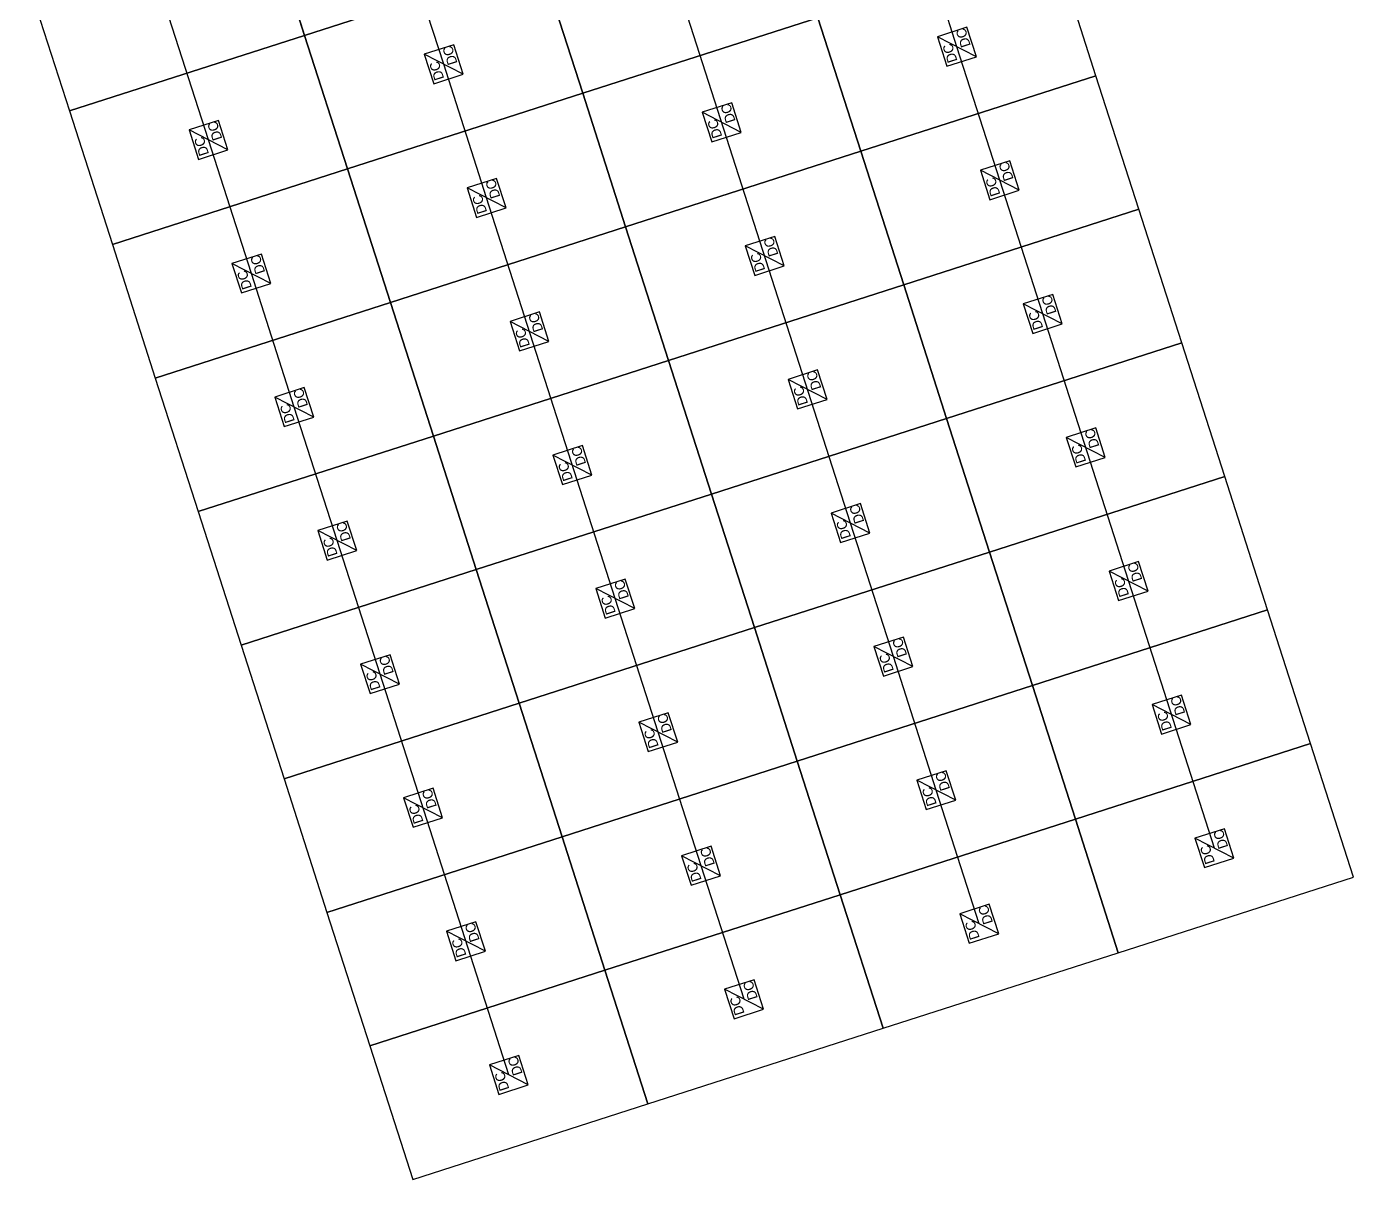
# Model space of a CAD drawing. Header units: feet. Extents: x -377 to 137, y -256 to 143.
# Drawn here: x -319.88 to -284.71, y -256.03 to -225.49 of the extents above; entities that cross this region are included whole.
import ezdxf

# ---------------------------------------------------------------- set-up
doc = ezdxf.new("R2010")
doc.units = ezdxf.units.FT
doc.layers.add('Modules', color=7, linetype='CONTINUOUS')
doc.layers.add('Strings', color=7, linetype='CONTINUOUS')

msp = doc.modelspace()

# ---------------------------------------------------------------- linework, layer by layer
at = {"layer": 'Modules', "color": 254}
for p, q in [((-312.507, -225.719), (-313.645, -222.18)), ((-313.645, -222.18), (-312.507, -225.719)), ((-291.536, -226.789), (-292.673, -223.25)), ((-306.275, -223.716), (-312.507, -225.719)), ((-312.507, -225.719), (-306.275, -223.716)), ((-305.138, -227.255), (-306.275, -223.716)), ((-306.275, -223.716), (-305.138, -227.255)), ((-319.877, -224.183), (-318.74, -227.722)), ((-298.905, -225.253), (-305.138, -227.255)), ((-305.138, -227.255), (-298.905, -225.253)), ((-297.768, -228.792), (-298.905, -225.253)), ((-298.905, -225.253), (-297.768, -228.792)), ((-312.507, -225.719), (-318.74, -227.722)), ((-318.74, -227.722), (-312.507, -225.719)), ((-311.37, -229.258), (-312.507, -225.719)), ((-312.507, -225.719), (-311.37, -229.258)), ((-294.956, -225.505), (-295.736, -225.756)), ((-294.705, -226.286), (-294.956, -225.505)), ((-308.558, -225.971), (-309.339, -226.222)), ((-308.307, -226.752), (-308.558, -225.971)), ((-295.736, -225.756), (-295.486, -226.537)), ((-294.705, -226.286), (-295.736, -225.756)), ((-309.339, -226.222), (-309.088, -227.003)), ((-308.307, -226.752), (-309.339, -226.222)), ((-295.486, -226.537), (-294.705, -226.286)), ((-309.088, -227.003), (-308.307, -226.752)), ((-291.536, -226.789), (-297.768, -228.792)), ((-297.768, -228.792), (-291.536, -226.789)), ((-290.399, -230.328), (-291.536, -226.789)), ((-305.138, -227.255), (-311.37, -229.258)), ((-311.37, -229.258), (-305.138, -227.255)), ((-304.001, -230.794), (-305.138, -227.255)), ((-305.138, -227.255), (-304.001, -230.794)), ((-301.188, -227.508), (-301.969, -227.759)), ((-300.937, -228.289), (-301.188, -227.508)), ((-318.74, -227.722), (-317.603, -231.261)), ((-301.969, -227.759), (-301.718, -228.54)), ((-300.937, -228.289), (-301.969, -227.759)), ((-314.79, -227.974), (-315.571, -228.225)), ((-314.539, -228.755), (-314.79, -227.974)), ((-315.571, -228.225), (-315.32, -229.006)), ((-314.539, -228.755), (-315.571, -228.225)), ((-301.718, -228.54), (-300.937, -228.289)), ((-315.32, -229.006), (-314.539, -228.755)), ((-297.768, -228.792), (-304.001, -230.794)), ((-304.001, -230.794), (-297.768, -228.792)), ((-296.631, -232.331), (-297.768, -228.792)), ((-297.768, -228.792), (-296.631, -232.331)), ((-311.37, -229.258), (-317.603, -231.261)), ((-317.603, -231.261), (-311.37, -229.258)), ((-310.233, -232.797), (-311.37, -229.258)), ((-311.37, -229.258), (-310.233, -232.797)), ((-293.818, -229.044), (-294.599, -229.295)), ((-293.568, -229.825), (-293.818, -229.044)), ((-307.421, -229.51), (-308.201, -229.761)), ((-307.17, -230.291), (-307.421, -229.51)), ((-294.599, -229.295), (-294.348, -230.076)), ((-293.568, -229.825), (-294.599, -229.295)), ((-308.201, -229.761), (-307.951, -230.542)), ((-307.17, -230.291), (-308.201, -229.761)), ((-294.348, -230.076), (-293.568, -229.825)), ((-307.951, -230.542), (-307.17, -230.291)), ((-290.399, -230.328), (-296.631, -232.331)), ((-296.631, -232.331), (-290.399, -230.328)), ((-289.262, -233.867), (-290.399, -230.328)), ((-304.001, -230.794), (-310.233, -232.797)), ((-310.233, -232.797), (-304.001, -230.794)), ((-302.864, -234.333), (-304.001, -230.794)), ((-304.001, -230.794), (-302.864, -234.333)), ((-317.603, -231.261), (-316.466, -234.8)), ((-300.051, -231.047), (-300.832, -231.298)), ((-300.832, -231.298), (-300.581, -232.079)), ((-299.8, -231.828), (-300.832, -231.298)), ((-299.8, -231.828), (-300.051, -231.047)), ((-313.653, -231.513), (-314.434, -231.764)), ((-313.402, -232.294), (-313.653, -231.513)), ((-314.434, -231.764), (-314.183, -232.545)), ((-313.402, -232.294), (-314.434, -231.764)), ((-300.581, -232.079), (-299.8, -231.828)), ((-314.183, -232.545), (-313.402, -232.294)), ((-296.631, -232.331), (-302.864, -234.333)), ((-302.864, -234.333), (-296.631, -232.331)), ((-295.494, -235.87), (-296.631, -232.331)), ((-296.631, -232.331), (-295.494, -235.87)), ((-292.681, -232.583), (-293.462, -232.834)), ((-292.43, -233.364), (-292.681, -232.583)), ((-310.233, -232.797), (-316.466, -234.8)), ((-316.466, -234.8), (-310.233, -232.797)), ((-309.096, -236.336), (-310.233, -232.797)), ((-310.233, -232.797), (-309.096, -236.336)), ((-306.283, -233.049), (-307.064, -233.3)), ((-306.033, -233.83), (-306.283, -233.049)), ((-293.462, -232.834), (-293.211, -233.615)), ((-292.43, -233.364), (-293.462, -232.834)), ((-307.064, -233.3), (-306.813, -234.081)), ((-306.033, -233.83), (-307.064, -233.3)), ((-293.211, -233.615), (-292.43, -233.364)), ((-306.813, -234.081), (-306.033, -233.83)), ((-289.262, -233.867), (-295.494, -235.87)), ((-295.494, -235.87), (-289.262, -233.867)), ((-288.124, -237.406), (-289.262, -233.867)), ((-302.864, -234.333), (-309.096, -236.336)), ((-309.096, -236.336), (-302.864, -234.333)), ((-301.727, -237.872), (-302.864, -234.333)), ((-302.864, -234.333), (-301.727, -237.872)), ((-316.466, -234.8), (-315.329, -238.339)), ((-298.914, -234.586), (-299.695, -234.837)), ((-299.695, -234.837), (-299.444, -235.618)), ((-298.663, -235.367), (-299.695, -234.837)), ((-298.663, -235.367), (-298.914, -234.586)), ((-312.516, -235.052), (-313.297, -235.303)), ((-312.265, -235.833), (-312.516, -235.052)), ((-313.297, -235.303), (-313.046, -236.084)), ((-312.265, -235.833), (-313.297, -235.303)), ((-299.444, -235.618), (-298.663, -235.367)), ((-313.046, -236.084), (-312.265, -235.833)), ((-295.494, -235.87), (-301.727, -237.872)), ((-301.727, -237.872), (-295.494, -235.87)), ((-294.357, -239.409), (-295.494, -235.87)), ((-295.494, -235.87), (-294.357, -239.409)), ((-291.544, -236.122), (-292.325, -236.373)), ((-291.293, -236.903), (-291.544, -236.122)), ((-309.096, -236.336), (-315.329, -238.339)), ((-315.329, -238.339), (-309.096, -236.336)), ((-307.959, -239.875), (-309.096, -236.336)), ((-309.096, -236.336), (-307.959, -239.875)), ((-305.146, -236.588), (-305.927, -236.839)), ((-304.895, -237.369), (-305.146, -236.588)), ((-292.325, -236.373), (-292.074, -237.154)), ((-291.293, -236.903), (-292.325, -236.373)), ((-305.927, -236.839), (-305.676, -237.62)), ((-304.895, -237.369), (-305.927, -236.839)), ((-292.074, -237.154), (-291.293, -236.903)), ((-305.676, -237.62), (-304.895, -237.369)), ((-288.124, -237.406), (-294.357, -239.409)), ((-294.357, -239.409), (-288.124, -237.406)), ((-286.987, -240.945), (-288.124, -237.406)), ((-301.727, -237.872), (-307.959, -239.875)), ((-307.959, -239.875), (-301.727, -237.872)), ((-300.589, -241.411), (-301.727, -237.872)), ((-301.727, -237.872), (-300.589, -241.411)), ((-315.329, -238.339), (-314.192, -241.878)), ((-297.777, -238.125), (-298.558, -238.376)), ((-298.558, -238.376), (-298.307, -239.157)), ((-297.526, -238.906), (-298.558, -238.376)), ((-297.526, -238.906), (-297.777, -238.125)), ((-311.379, -238.591), (-312.16, -238.842)), ((-311.128, -239.372), (-311.379, -238.591)), ((-312.16, -238.842), (-311.909, -239.623)), ((-311.128, -239.372), (-312.16, -238.842)), ((-298.307, -239.157), (-297.526, -238.906)), ((-311.909, -239.623), (-311.128, -239.372)), ((-294.357, -239.409), (-300.589, -241.411)), ((-300.589, -241.411), (-294.357, -239.409)), ((-293.22, -242.948), (-294.357, -239.409)), ((-294.357, -239.409), (-293.22, -242.948)), ((-290.407, -239.661), (-291.188, -239.912)), ((-290.156, -240.442), (-290.407, -239.661)), ((-307.959, -239.875), (-314.192, -241.878)), ((-314.192, -241.878), (-307.959, -239.875)), ((-306.822, -243.414), (-307.959, -239.875)), ((-307.959, -239.875), (-306.822, -243.414)), ((-304.009, -240.127), (-304.79, -240.378)), ((-303.758, -240.908), (-304.009, -240.127)), ((-291.188, -239.912), (-290.937, -240.693)), ((-290.156, -240.442), (-291.188, -239.912)), ((-304.79, -240.378), (-304.539, -241.159)), ((-303.758, -240.908), (-304.79, -240.378)), ((-290.937, -240.693), (-290.156, -240.442)), ((-304.539, -241.159), (-303.758, -240.908)), ((-286.987, -240.945), (-293.22, -242.948)), ((-293.22, -242.948), (-286.987, -240.945)), ((-285.85, -244.484), (-286.987, -240.945)), ((-300.589, -241.411), (-306.822, -243.414)), ((-306.822, -243.414), (-300.589, -241.411)), ((-299.452, -244.95), (-300.589, -241.411)), ((-300.589, -241.411), (-299.452, -244.95)), ((-314.192, -241.878), (-313.054, -245.417)), ((-296.64, -241.664), (-297.421, -241.915)), ((-297.421, -241.915), (-297.17, -242.696)), ((-296.389, -242.445), (-297.421, -241.915)), ((-296.389, -242.445), (-296.64, -241.664)), ((-310.242, -242.13), (-311.023, -242.381)), ((-309.991, -242.911), (-310.242, -242.13)), ((-311.023, -242.381), (-310.772, -243.162)), ((-309.991, -242.911), (-311.023, -242.381)), ((-297.17, -242.696), (-296.389, -242.445)), ((-310.772, -243.162), (-309.991, -242.911)), ((-293.22, -242.948), (-299.452, -244.95)), ((-299.452, -244.95), (-293.22, -242.948)), ((-292.083, -246.487), (-293.22, -242.948)), ((-293.22, -242.948), (-292.083, -246.487)), ((-289.27, -243.2), (-290.051, -243.451)), ((-289.019, -243.981), (-289.27, -243.2)), ((-306.822, -243.414), (-313.054, -245.417)), ((-313.054, -245.417), (-306.822, -243.414)), ((-305.685, -246.953), (-306.822, -243.414)), ((-306.822, -243.414), (-305.685, -246.953)), ((-302.872, -243.666), (-303.653, -243.917)), ((-302.621, -244.447), (-302.872, -243.666)), ((-290.051, -243.451), (-289.8, -244.232)), ((-289.019, -243.981), (-290.051, -243.451)), ((-303.653, -243.917), (-303.402, -244.698)), ((-302.621, -244.447), (-303.653, -243.917)), ((-289.8, -244.232), (-289.019, -243.981)), ((-303.402, -244.698), (-302.621, -244.447)), ((-285.85, -244.484), (-292.083, -246.487)), ((-292.083, -246.487), (-285.85, -244.484)), ((-284.713, -248.023), (-285.85, -244.484)), ((-299.452, -244.95), (-305.685, -246.953)), ((-305.685, -246.953), (-299.452, -244.95)), ((-298.315, -248.489), (-299.452, -244.95)), ((-299.452, -244.95), (-298.315, -248.489)), ((-313.054, -245.417), (-311.917, -248.956)), ((-295.503, -245.203), (-296.283, -245.454)), ((-295.252, -245.984), (-295.503, -245.203)), ((-309.105, -245.669), (-309.886, -245.92)), ((-308.854, -246.45), (-309.105, -245.669)), ((-296.283, -245.454), (-296.033, -246.235)), ((-295.252, -245.984), (-296.283, -245.454)), ((-309.886, -245.92), (-309.635, -246.701)), ((-308.854, -246.45), (-309.886, -245.92)), ((-296.033, -246.235), (-295.252, -245.984)), ((-309.635, -246.701), (-308.854, -246.45)), ((-292.083, -246.487), (-298.315, -248.489)), ((-298.315, -248.489), (-292.083, -246.487)), ((-290.946, -250.026), (-292.083, -246.487)), ((-292.083, -246.487), (-290.946, -250.026)), ((-288.133, -246.739), (-288.914, -246.99)), ((-287.882, -247.52), (-288.133, -246.739)), ((-305.685, -246.953), (-311.917, -248.956)), ((-311.917, -248.956), (-305.685, -246.953)), ((-304.548, -250.492), (-305.685, -246.953)), ((-305.685, -246.953), (-304.548, -250.492)), ((-288.914, -246.99), (-288.663, -247.771)), ((-287.882, -247.52), (-288.914, -246.99)), ((-301.735, -247.205), (-302.516, -247.456)), ((-302.516, -247.456), (-302.265, -248.237)), ((-301.484, -247.986), (-302.516, -247.456)), ((-301.484, -247.986), (-301.735, -247.205)), ((-288.663, -247.771), (-287.882, -247.52)), ((-302.265, -248.237), (-301.484, -247.986)), ((-290.946, -250.026), (-284.713, -248.023)), ((-298.315, -248.489), (-304.548, -250.492)), ((-304.548, -250.492), (-298.315, -248.489)), ((-297.178, -252.028), (-298.315, -248.489)), ((-298.315, -248.489), (-297.178, -252.028)), ((-311.917, -248.956), (-310.78, -252.495)), ((-294.365, -248.742), (-295.146, -248.993)), ((-294.115, -249.523), (-294.365, -248.742)), ((-307.968, -249.208), (-308.748, -249.459)), ((-307.717, -249.989), (-307.968, -249.208)), ((-295.146, -248.993), (-294.895, -249.774)), ((-294.115, -249.523), (-295.146, -248.993)), ((-308.748, -249.459), (-308.498, -250.24)), ((-307.717, -249.989), (-308.748, -249.459)), ((-294.895, -249.774), (-294.115, -249.523)), ((-308.498, -250.24), (-307.717, -249.989)), ((-297.178, -252.028), (-290.946, -250.026)), ((-304.548, -250.492), (-310.78, -252.495)), ((-310.78, -252.495), (-304.548, -250.492)), ((-303.411, -254.031), (-304.548, -250.492)), ((-304.548, -250.492), (-303.411, -254.031)), ((-300.598, -250.744), (-301.379, -250.995)), ((-301.379, -250.995), (-301.128, -251.776)), ((-300.347, -251.525), (-301.379, -250.995)), ((-300.347, -251.525), (-300.598, -250.744)), ((-301.128, -251.776), (-300.347, -251.525)), ((-303.411, -254.031), (-297.178, -252.028)), ((-310.78, -252.495), (-309.643, -256.034)), ((-306.83, -252.747), (-307.611, -252.998)), ((-306.58, -253.528), (-306.83, -252.747)), ((-307.611, -252.998), (-307.36, -253.779)), ((-306.58, -253.528), (-307.611, -252.998)), ((-307.36, -253.779), (-306.58, -253.528)), ((-309.643, -256.034), (-303.411, -254.031))]:
    msp.add_line(p, q, dxfattribs=at)
at = {"layer": 'Strings', "color": 11}
for p, q in [((-295.221, -226.021), (-296.358, -222.482)), ((-308.823, -226.487), (-309.96, -222.948)), ((-298.042, -238.641), (-302.59, -224.485)), ((-315.055, -228.49), (-316.192, -224.951)), ((-294.083, -229.56), (-295.221, -226.021)), ((-307.686, -230.026), (-308.823, -226.487)), ((-313.918, -232.029), (-315.055, -228.49)), ((-292.946, -233.099), (-294.083, -229.56)), ((-304.274, -240.643), (-307.686, -230.026)), ((-312.781, -235.568), (-313.918, -232.029)), ((-288.398, -247.255), (-292.946, -233.099)), ((-311.644, -239.107), (-312.781, -235.568)), ((-296.905, -242.18), (-298.042, -238.641)), ((-310.507, -242.646), (-311.644, -239.107)), ((-303.137, -244.182), (-304.274, -240.643)), ((-295.768, -245.719), (-296.905, -242.18)), ((-307.095, -253.263), (-310.507, -242.646)), ((-302, -247.721), (-303.137, -244.182)), ((-294.63, -249.258), (-295.768, -245.719)), ((-300.863, -251.26), (-302, -247.721))]:
    msp.add_line(p, q, dxfattribs=at)

# ---------------------------------------------------------------- texts
at = {"layer": 'Modules'}
for p in [(-294.852, -225.989), (-308.454, -226.455), (-295.204, -226.395), (-308.806, -226.861), (-301.084, -227.991), (-314.686, -228.457), (-301.436, -228.397), (-315.038, -228.863), (-293.715, -229.528), (-307.317, -229.994), (-294.067, -229.934), (-307.669, -230.4), (-299.947, -231.53), (-313.549, -231.996), (-300.299, -231.936), (-313.901, -232.402), (-292.578, -233.067), (-306.18, -233.533), (-292.93, -233.473), (-306.532, -233.939), (-298.81, -235.069), (-312.412, -235.535), (-299.162, -235.475), (-312.764, -235.941), (-291.441, -236.606), (-305.043, -237.072), (-291.793, -237.012), (-305.395, -237.478), (-297.673, -238.608), (-311.275, -239.074), (-298.025, -239.014), (-311.627, -239.48), (-290.303, -240.145), (-303.906, -240.611), (-290.655, -240.551), (-304.258, -241.017), (-296.536, -242.147), (-310.138, -242.613), (-296.888, -242.553), (-310.49, -243.019), (-289.166, -243.684), (-289.518, -244.09), (-302.768, -244.15), (-303.12, -244.556), (-295.399, -245.686), (-309.001, -246.152), (-295.751, -246.092), (-309.353, -246.558), (-288.029, -247.223), (-288.381, -247.629), (-301.631, -247.689), (-301.983, -248.095), (-294.262, -249.225), (-307.864, -249.691), (-294.614, -249.631), (-308.216, -250.097), (-300.494, -251.228), (-300.846, -251.634), (-306.727, -253.23), (-307.079, -253.636)]:
    msp.add_text('DC', height=0.2625, rotation=107.8126, dxfattribs=at).set_placement(p)

doc.saveas('drawing.dxf')
